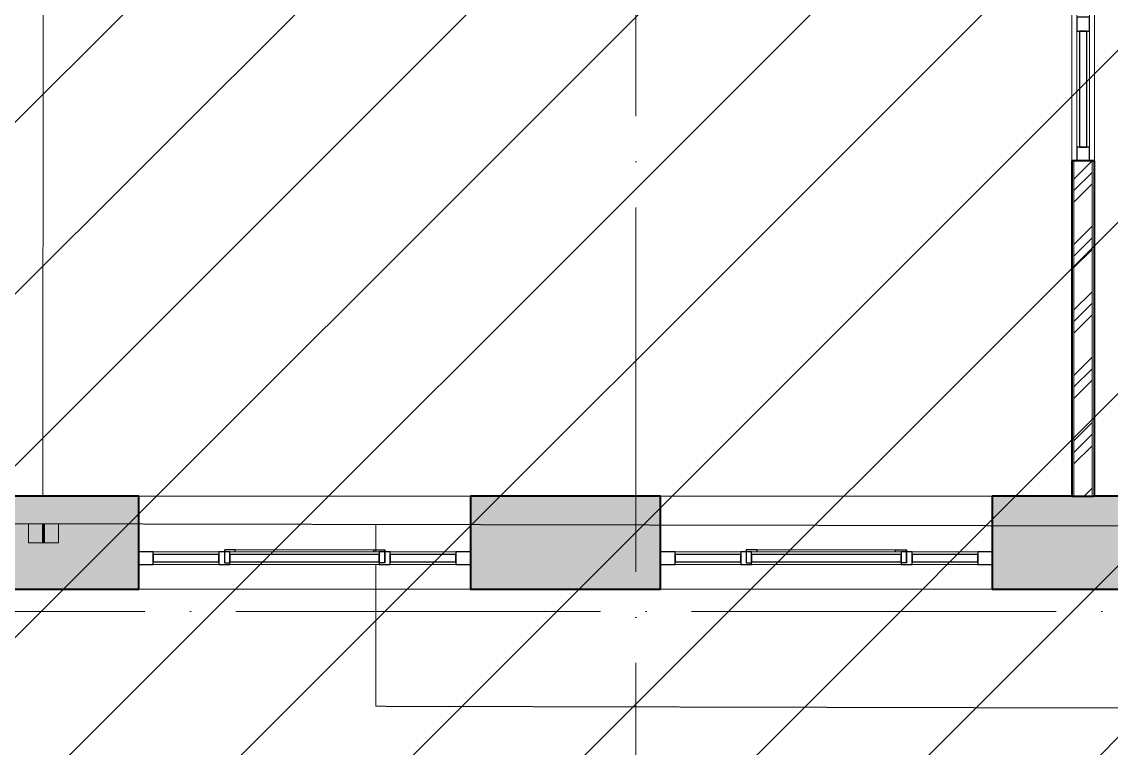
# Model space of a CAD drawing. Header units: millimetres. Extents: x 3050 to 430575, y -569542 to 36130.
# Drawn here: x 307160 to 313137, y -429266 to -425278 of the extents above; entities that cross this region are included whole.
import ezdxf

# ---------------------------------------------------------------- set-up
doc = ezdxf.new("R2010")
doc.units = ezdxf.units.MM
doc.linetypes.add('ADSK_Линия сетки', pattern=[25, 20, -2.5, 0, -2.5])
doc.linetypes.add('ADSK_Сверху', pattern=[4.5, 3, -1.5])
for name, color, linetype, lineweight in [('_ Окна', 7, 'Continuous', 30), ('Витраж', 7, 'Continuous', 18), ('Каркас', 7, 'Continuous', 18), ('Крыша', 7, 'Continuous', 18), ('Окна', 7, 'Continuous', 18), ('Оси', 7, 'Continuous', 9), ('Панели витража', 7, 'Continuous', 18), ('Перекрытие', 7, 'Continuous', 18), ('Стены внутренние', 7, 'Continuous', 18), ('Стены наружные', 7, 'Continuous', 18), ('Стены штриховка', 7, 'Continuous', 18)]:
    doc.layers.add(name, color=color, linetype=linetype, lineweight=lineweight)

# ---------------------------------------------------------------- blocks, each defined once
blk = doc.blocks.new('Прямоугольный импост - 70х20_60мм-1225109-04 План 4-го этажа маркировочный')
at = {"layer": 'Витраж', "color": 253, "linetype": 'ADSK_Сверху', "true_color": 0xaaaaaa}
for p, q in [((39704.5, 2434.5), (39704.5, 2364.5)), ((39784.5, 2434.5), (39704.5, 2434.5)), ((40174.5, 2434.5), (40144.5, 2434.5)), ((39784.5, 2364.5), (39704.5, 2364.5)), ((40174.5, 2364.5), (40144.5, 2364.5))]:
    blk.add_line(p, q, dxfattribs=at)
blk = doc.blocks.new('Прямоугольный импост - 70х20_60мм-1424711-04 План 4-го этажа маркировочный')
at = {"layer": 'Витраж', "color": 253, "linetype": 'ADSK_Сверху', "true_color": 0xaaaaaa}
for p, q in [((-80, 35), (0, 35)), ((0, 35), (0, -35)), ((0, -35), (-80, -35))]:
    blk.add_line(p, q, dxfattribs=at)
blk = doc.blocks.new('Прямоугольный импост - 70х20_60мм-1424712-04 План 4-го этажа маркировочный')
at = {"layer": 'Витраж', "color": 253, "linetype": 'ADSK_Сверху', "true_color": 0xaaaaaa}
for p, q in [((0, 35), (-80, 35)), ((0, -35), (0, 35)), ((-80, -35), (0, -35))]:
    blk.add_line(p, q, dxfattribs=at)
blk = doc.blocks.new('Прямоугольный импост - 70х20_60мм-1225111-04 План 4-го этажа маркировочный')
at = {"layer": 'Витраж', "color": 253, "linetype": 'ADSK_Сверху', "true_color": 0xaaaaaa}
for p, q in [((40204.5, 2434.5), (40174.5, 2434.5)), ((41054.5, 2434.5), (41024.5, 2434.5)), ((40204.5, 2364.5), (40174.5, 2364.5)), ((41054.5, 2364.5), (41024.5, 2364.5))]:
    blk.add_line(p, q, dxfattribs=at)
blk = doc.blocks.new('Витраж-тент со смещением вовне - 60мм 30 сдвиг-1466942-04 План 4-го этажа маркировочный')
at = {"layer": '_ Окна', "color": 253, "linetype": 'ADSK_Сверху', "true_color": 0xaaaaaa}
for p, q in [((-440, 25), (-440, -45)), ((-440, 25), (-410, 25)), ((-440, -45), (-440, 25)), ((440, 25), (410, 25)), ((440, -45), (440, 25)), ((440, -45), (440, 25)), ((-380, -45), (-440, -45)), ((-380, -35), (-380, -45)), ((380, -35), (380, -45)), ((380, -45), (440, -45))]:
    blk.add_line(p, q, dxfattribs=at)
at = {"layer": 'Окна', "color": 253, "linetype": 'ADSK_Сверху', "true_color": 0xaaaaaa}
blk.add_line((-380, -45), (380, -45), dxfattribs=at)
blk = doc.blocks.new('Витраж-тент со смещением вовне - 60мм 30 сдвиг-1466970-04 План 4-го этажа маркировочный')
at = {"layer": '_ Окна', "color": 253, "linetype": 'ADSK_Сверху', "true_color": 0xaaaaaa}
for p, q in [((-440, -35), (-440, -45)), ((-440, -45), (-440, -35)), ((-380, -45), (-440, -45)), ((-380, -35), (-380, -45)), ((380, -35), (380, -45)), ((380, -45), (440, -45)), ((440, -45), (440, -35)), ((440, -45), (440, -35))]:
    blk.add_line(p, q, dxfattribs=at)
at = {"layer": 'Окна', "color": 253, "linetype": 'ADSK_Сверху', "true_color": 0xaaaaaa}
blk.add_line((-380, -45), (380, -45), dxfattribs=at)
blk = doc.blocks.new('Прямоугольный импост - 70х20_60мм-1225113-04 План 4-го этажа маркировочный')
at = {"layer": 'Витраж', "color": 253, "linetype": 'ADSK_Сверху', "true_color": 0xaaaaaa}
for p, q in [((41084.5, 2434.5), (41054.5, 2434.5)), ((41524.5, 2434.5), (41444.5, 2434.5)), ((41524.5, 2364.5), (41524.5, 2434.5)), ((41084.5, 2364.5), (41054.5, 2364.5)), ((41524.5, 2364.5), (41444.5, 2364.5))]:
    blk.add_line(p, q, dxfattribs=at)
blk = doc.blocks.new('Прямоугольный импост - 70х60мм-1424709-04 План 4-го этажа маркировочный')
at = {"layer": 'Витраж', "color": 253, "linetype": 'ADSK_Сверху', "true_color": 0xaaaaaa}
for p, q in [((-30, 35), (30, 35)), ((30, -35), (-30, -35))]:
    blk.add_line(p, q, dxfattribs=at)
blk = doc.blocks.new('Прямоугольный импост - 70х60мм-1225009-04 План 4-го этажа маркировочный')
at = {"layer": 'Витраж', "color": 253, "linetype": 'ADSK_Сверху', "true_color": 0xaaaaaa}
for p, q in [((41084.5, 2434.5), (41084.5, 2364.5)), ((41444.5, 2434.5), (41084.5, 2434.5)), ((41444.5, 2364.5), (41444.5, 2434.5)), ((41444.5, 2364.5), (41084.5, 2364.5))]:
    blk.add_line(p, q, dxfattribs=at)
blk = doc.blocks.new('Прямоугольный импост - 70х60мм-1242018-04 План 4-го этажа маркировочный')
at = {"layer": 'Витраж', "color": 253, "linetype": 'ADSK_Сверху', "true_color": 0xaaaaaa}
for p, q in [((40204.5, 2434.5), (40204.5, 2364.5)), ((41024.5, 2434.5), (40204.5, 2434.5)), ((41024.5, 2364.5), (41024.5, 2434.5)), ((41024.5, 2364.5), (40204.5, 2364.5))]:
    blk.add_line(p, q, dxfattribs=at)
blk = doc.blocks.new('Прямоугольный импост - 70х20_56мм-1463737-04 План 4-го этажа маркировочный')
at = {"layer": 'Витраж', "color": 253, "linetype": 'ADSK_Сверху', "true_color": 0xaaaaaa}
for p, q in [((33597.8, 6080), (33527.8, 6080)), ((33527.8, 5330), (33527.8, 6080)), ((33597.8, 5330), (33597.8, 6080))]:
    blk.add_line(p, q, dxfattribs=at)
blk = doc.blocks.new('Прямоугольный импост - 70х20_56мм-V9-04 План 4-го этажа маркировочный')
at = {"layer": 'Витраж', "color": 253, "linetype": 'ADSK_Сверху', "true_color": 0xaaaaaa}
for p, q in [((33527.8, 4580), (33527.8, 5330)), ((33597.8, 4580), (33597.8, 5330)), ((33527.8, 4580), (33597.8, 4580))]:
    blk.add_line(p, q, dxfattribs=at)
blk = doc.blocks.new('С-образный профиль с параллельными полками _ГОСТ 8240-89_ Балки - _ 22P-2719285-04 План 4-го этажа маркировочный')
at = {"layer": 'Каркас', "color": 253, "linetype": 'ADSK_Сверху', "true_color": 0xaaaaaa}
for p, q in [((-3223.9, 24.7), (-3223.9, -57.3)), ((-3223.9, 24.7), (-3119.4, 24.7)), ((-3119.4, 19.3), (-3223.9, 19.3)), ((-3223.9, -57.3), (-3119.5, -57.3))]:
    blk.add_line(p, q, dxfattribs=at)
at = {"layer": 'Каркас', "color": 253, "linetype": 'ADSK_Сверху', "true_color": 0xb2b2b2}
for p, q in [((-3223.9, 19.3), (-3223.9, 24.7)), ((-3223.9, 9.3), (-3223.9, 19.3)), ((-3223.9, 9.3), (-3223.9, 19.3)), ((-3223.9, -57.3), (-3223.9, 9.3)), ((-3223.9, 9.3), (-3223.9, -57.3)), ((-3223.9, -57.3), (-3119.5, -57.3)), ((-3223.9, -57.3), (-3119.5, -57.3))]:
    blk.add_line(p, q, dxfattribs=at)
at = {"layer": 'Каркас', "color": 9, "linetype": 'ADSK_Сверху', "true_color": 0xb9b9b9}
for p, q in [((-3223.9, -57.3), (-3223.9, 18)), ((-3119.4, 24.7), (-3223.6, 24.7)), ((-3223.9, -57.3), (-3119.5, -57.3))]:
    blk.add_line(p, q, dxfattribs=at)
blk = doc.blocks.new('С-образный профиль с параллельными полками _ГОСТ 8240-89_ Балки - _ 22P-2718581-04 План 4-го этажа маркировочный')
at = {"layer": 'Каркас', "color": 9, "linetype": 'ADSK_Сверху', "true_color": 0xb9b9b9}
for p, q in [((-3223.9, -18), (-3223.9, 57.3)), ((-3119.4, 57.3), (-3223.9, 57.3)), ((-3223.9, -24.7), (-3119.6, -24.7))]:
    blk.add_line(p, q, dxfattribs=at)
at = {"layer": 'Каркас', "color": 253, "linetype": 'ADSK_Сверху', "true_color": 0xb2b2b2}
for p, q in [((-3223.9, 57.3), (-3223.9, -9.3)), ((-3223.9, -9.3), (-3223.9, 57.3)), ((-3119.4, 57.3), (-3223.9, 57.3)), ((-3119.4, 57.3), (-3223.9, 57.3)), ((-3223.9, -16.4), (-3223.9, -9.3)), ((-3223.9, -19.3), (-3223.9, -9.3)), ((-3223.9, -18), (-3223.9, -16.4)), ((-3223.9, -19.3), (-3223.9, -18)), ((-3223.9, -24.7), (-3223.9, -19.3))]:
    blk.add_line(p, q, dxfattribs=at)
at = {"layer": 'Каркас', "color": 253, "linetype": 'ADSK_Сверху', "true_color": 0xaaaaaa}
for p, q in [((-3223.9, 57.3), (-3223.9, -24.7)), ((-3119.4, 57.3), (-3223.9, 57.3)), ((-3119.6, -19.3), (-3223.9, -19.3)), ((-3119.6, -24.7), (-3223.9, -24.7))]:
    blk.add_line(p, q, dxfattribs=at)
blk = doc.blocks.new('Системная панель - _AR_Стекло_40мм_привязка по центру-V44-04 План 4-го этажа маркировочный')
at = {"layer": 'Панели витража', "lineweight": 30}
for p, q in [((180, 20), (-180, 20)), ((-180, 20), (-180, -20)), ((180, -20), (180, 20)), ((-180, -20), (180, -20))]:
    blk.add_line(p, q, dxfattribs=at)
blk = doc.blocks.new('Прямоугольный импост - 70х40_60мм-1229682-04 План 4-го этажа маркировочный')
at = {"layer": 'Витраж'}
for p, q in [((41084.5, 2434.5), (41444.5, 2434.5)), ((41084.5, 2364.5), (41444.5, 2364.5))]:
    blk.add_line(p, q, dxfattribs=at)
blk = doc.blocks.new('Прямоугольный импост - 70х20_60мм-1236776-04 План 4-го этажа маркировочный')
at = {"layer": 'Витраж', "lineweight": 30}
for p, q in [((-80, 35), (0, 35)), ((-80, -35), (-80, 35)), ((0, 35), (0, -35)), ((0, -35), (-80, -35))]:
    blk.add_line(p, q, dxfattribs=at)
blk = doc.blocks.new('Прямоугольный импост - 70х20_60мм-1236778-04 План 4-го этажа маркировочный')
at = {"layer": 'Витраж', "lineweight": 30}
for p, q in [((0, 35), (-80, 35)), ((-80, 35), (-80, -35)), ((0, -35), (0, 35)), ((-80, -35), (0, -35))]:
    blk.add_line(p, q, dxfattribs=at)
blk = doc.blocks.new('Прямоугольный импост - 70х40_60мм-1229821-04 План 4-го этажа маркировочный')
at = {"layer": 'Витраж'}
for p, q in [((39784.5, 2434.5), (40144.5, 2434.5)), ((39784.5, 2364.5), (40144.5, 2364.5))]:
    blk.add_line(p, q, dxfattribs=at)
blk = doc.blocks.new('Системная панель - _AR_Стекло_40мм_привязка по центру-V45-04 План 4-го этажа маркировочный')
at = {"layer": 'Панели витража', "lineweight": 30}
for p, q in [((410, 20), (-410, 20)), ((-410, 20), (-410, -20)), ((410, -20), (410, 20)), ((-410, -20), (410, -20))]:
    blk.add_line(p, q, dxfattribs=at)
blk = doc.blocks.new('Прямоугольный импост - 70х40_60мм-1229822-04 План 4-го этажа маркировочный')
at = {"layer": 'Витраж'}
for p, q in [((40204.5, 2434.5), (41024.5, 2434.5)), ((40204.5, 2364.5), (41024.5, 2364.5))]:
    blk.add_line(p, q, dxfattribs=at)
blk = doc.blocks.new('Прямоугольный импост - 70х60мм-1236773-04 План 4-го этажа маркировочный')
at = {"layer": 'Витраж', "lineweight": 30}
for p, q in [((-30, 35), (30, 35)), ((-30, -35), (-30, 35)), ((30, 35), (30, -35)), ((30, -35), (-30, -35))]:
    blk.add_line(p, q, dxfattribs=at)
blk = doc.blocks.new('Системная панель - _AR_Стекло_40мм_привязка по центру-1463740-04 План 4-го этажа маркировочный')
at = {"layer": 'Панели витража', "lineweight": 30}
for p, q in [((318, 20), (-318, 20)), ((-318, 20), (-318, -20)), ((318, -20), (318, 20)), ((-318, -20), (318, -20))]:
    blk.add_line(p, q, dxfattribs=at)
blk = doc.blocks.new('Прямоугольный импост - 70х40_56мм-V176-04 План 4-го этажа маркировочный')
at = {"layer": 'Витраж'}
for p, q in [((33527.8, 5292), (33527.8, 4656)), ((33597.8, 5292), (33597.8, 4656))]:
    blk.add_line(p, q, dxfattribs=at)
blk = doc.blocks.new('Прямоугольный импост - 70х20_56мм-1463701-04 План 4-го этажа маркировочный')
at = {"layer": 'Витраж', "lineweight": 30}
for p, q in [((0, 35), (-76, 35)), ((-76, 35), (-76, -35)), ((0, -35), (0, 35)), ((-76, -35), (0, -35))]:
    blk.add_line(p, q, dxfattribs=at)
blk = doc.blocks.new('Прямоугольный импост - 70х76мм-1463739-04 План 4-го этажа маркировочный')
at = {"layer": 'Витраж', "lineweight": 30}
for p, q in [((-38, 35), (38, 35)), ((-38, -35), (-38, 35)), ((38, 35), (38, -35)), ((38, -35), (-38, -35))]:
    blk.add_line(p, q, dxfattribs=at)

msp = doc.modelspace()

# ---------------------------------------------------------------- hatches: boundary and pattern name
at = {"lineweight": 13, "true_color": 0x636466}
h = msp.add_hatch(dxfattribs=at)
h.set_pattern_fill('ANSI31', color=251, scale=210)
h.set_pattern_definition([(45, (-1812091.45, -109463.3), (-471.46345, 471.46345), [])])
h.paths.add_polyline_path([(336184.02, -379783.78), (293385.25, -379662.32), (293385.25, -437206.01), (336184.02, -437327.46)])
at = {"layer": 'Стены внутренние', "lineweight": 9}
h = msp.add_hatch(dxfattribs=at)
h.set_pattern_fill('FP_1', color=256, style=0, pattern_type=2)
h.set_pattern_definition([(45, (279419.6, -430621.92), (-179.6051, 179.6051), []), (45, (279483.1, -430621.92), (0, 359.2102), []), (45, (279356.1, -430621.92), (0, 359.2102), [])])
h.paths.add_polyline_path([(312932.45, -427882.41), (313032.45, -427882.41), (313032.45, -426041.89), (312932.45, -426041.89), (312932.45, -427335.66)])
h.paths.add_polyline_path([(312932.45, -424541.89), (313032.45, -424541.89), (313032.45, -423650.87), (312932.45, -423650.87), (312932.45, -424126.02)])
at = {"layer": 'Стены наружные', "true_color": 0xc0c0c0}
h = msp.add_hatch(color=9, dxfattribs=at)
h.paths.add_polyline_path([(307275.08, -428392.41), (307801.34, -428392.41), (307801.34, -427882.41), (306788.56, -427882.41), (306788.56, -428392.41), (306962.8, -428392.41)])
h.paths.add_polyline_path([(287815.04, -428392.41), (288069.84, -428392.41), (288069.84, -427882.41), (287692.6, -427882.41), (287692.6, -428392.41)])
h.paths.add_polyline_path([(289889.84, -428392.41), (290903.85, -428392.41), (290903.85, -427882.41), (289889.84, -427882.41), (289889.84, -428039.95)])
h.paths.add_polyline_path([(292723.85, -428392.41), (293727.11, -428392.41), (293727.11, -427882.41), (292723.85, -427882.41), (292723.85, -428039.95)])
h.paths.add_polyline_path([(321743.42, -428392.41), (321966.54, -428392.41), (321965.6, -427882.41), (320944.06, -427882.41), (320944.06, -428392.41), (321741.85, -428392.41)])
h.paths.add_polyline_path([(295547.11, -428392.41), (296537.32, -428392.41), (296537.32, -427882.41), (295547.11, -427882.41), (295547.11, -428039.95)])
h.paths.add_polyline_path([(298357.32, -428392.41), (299378.14, -428392.41), (299378.14, -427882.41), (298357.32, -427882.41), (298357.32, -428048.24)])
h.paths.add_polyline_path([(301198.14, -428392.41), (302149.42, -428392.41), (302149.42, -427882.41), (301198.14, -427882.41), (301198.14, -428086.41)])
h.paths.add_polyline_path([(303969.42, -428392.41), (304968.56, -428392.41), (304968.56, -427882.41), (303969.42, -427882.41), (303969.42, -428128.27)])
h.paths.add_polyline_path([(319124.06, -428392.41), (319124.06, -427882.41), (318107.24, -427882.41), (318107.24, -428392.41), (318789.37, -428392.41)])
h.paths.add_polyline_path([(309621.34, -428392.41), (310664.25, -428392.41), (310664.25, -427882.41), (309621.34, -427882.41), (309621.34, -428213.65)])
h.paths.add_polyline_path([(312484.25, -428392.41), (313474.22, -428392.41), (313474.22, -427882.41), (312484.25, -427882.41), (312484.25, -428256.89)])
h.paths.add_polyline_path([(316287.24, -428392.41), (316287.24, -427882.41), (315294.22, -427882.41), (315294.22, -428392.41), (315973.52, -428392.41)])

# ---------------------------------------------------------------- linework, layer by layer
at = {"layer": 'Крыша', "color": 253, "linetype": 'ADSK_Сверху', "true_color": 0xaaaaaa, "flags": 128}
for points in [[(309102.47, -428187.41), (309102.47, -428133.76), (309102.47, -428037.47)], [(309102.47, -429035.6), (309102.47, -428906.77), (309102.47, -428777.94), (309102.47, -428649.1), (309102.47, -428520.27), (309102.47, -428391.43), (309102.47, -428262.59), (309102.47, -428257.41)]]:
    msp.add_lwpolyline(points, dxfattribs=at)
at = {"layer": 'Крыша', "color": 253, "linetype": 'ADSK_Сверху', "true_color": 0xaaaaaa}
msp.add_open_spline([(321003.33, -429062.57), (320342.11, -429061.07), (319019.72, -429058.08), (317036.4, -429053.58), (315383.62, -429049.84), (314061.4, -429046.84), (313069.7, -429044.59), (312077.7, -429042.35), (311085.73, -429040.1), (310094.03, -429037.85), (309432.98, -429036.35), (309102.47, -429035.6)], degree=3, knots=[-1, -1, -1, -1, -0.8333333, -0.6666667, -0.5, -0.4166667, -0.3333333, -0.25, -0.1666667, -0.0833333, 0, 0, 0, 0], dxfattribs=at)
at = {"layer": 'Оси', "linetype": 'ADSK_Линия сетки', "ltscale": 100}
for p, q in [((310529.52, -435797.51), (310529.52, -386087.13)), ((268333.38, -428515.13), (336561.32, -428515.13))]:
    msp.add_line(p, q, dxfattribs=at)
at = {"layer": 'Перекрытие', "color": 136, "true_color": 0x008080}
msp.add_line((307275.5, -427882.41), (307280.33, -421952.8), dxfattribs=at)
at = {"layer": 'Перекрытие', "color": 9, "linetype": 'ADSK_Сверху', "true_color": 0xaad4d4}
msp.add_line((318978.8, -428057), (292868.15, -428005.36), dxfattribs=at)
at = {"layer": 'Стены внутренние'}
for p, q in [((312920.45, -426041.89), (312920.45, -424541.89)), ((313044.45, -424541.89), (313044.45, -426041.89))]:
    msp.add_line(p, q, dxfattribs=at)
at = {"layer": 'Стены внутренние', "lineweight": 40}
for p, q in [((312920.45, -426041.89), (312920.45, -427882.41)), ((313044.45, -426041.89), (312920.45, -426041.89)), ((313044.45, -427882.41), (313044.45, -426041.89)), ((312922.45, -427882.41), (313042.45, -427882.41))]:
    msp.add_line(p, q, dxfattribs=at)
at = {"layer": 'Стены наружные', "lineweight": 40}
for p, q in [((307801.34, -427882.41), (306788.56, -427882.41)), ((307801.34, -428392.41), (307801.34, -427882.41)), ((310664.25, -427882.41), (309621.34, -427882.41)), ((309621.34, -427882.41), (309621.34, -428392.41)), ((310664.25, -428392.41), (310664.25, -427882.41)), ((312920.45, -427882.41), (312484.25, -427882.41)), ((312484.25, -427882.41), (312484.25, -428392.41)), ((313474.22, -427882.41), (313044.45, -427882.41)), ((306788.56, -428392.41), (307801.34, -428392.41)), ((309621.34, -428392.41), (310664.25, -428392.41)), ((312484.25, -428392.41), (313474.22, -428392.41))]:
    msp.add_line(p, q, dxfattribs=at)
at = {"layer": 'Стены наружные'}
for p, q in [((307801.34, -427882.41), (309621.34, -427882.41)), ((310664.25, -427882.41), (312484.25, -427882.41)), ((309621.34, -428392.41), (307801.34, -428392.41)), ((312484.25, -428392.41), (310664.25, -428392.41))]:
    msp.add_line(p, q, dxfattribs=at)
at = {"layer": 'Стены штриховка'}
for p, q in [((312922.45, -427882.41), (312922.45, -426041.89)), ((312932.45, -427882.41), (312932.45, -426041.89)), ((313032.45, -427882.41), (313032.45, -426041.89)), ((313042.45, -427882.41), (313042.45, -426041.89)), ((312920.45, -427882.41), (312922.45, -427882.41)), ((313042.45, -427882.41), (313044.45, -427882.41))]:
    msp.add_line(p, q, dxfattribs=at)

# ---------------------------------------------------------------- block references
at = {"layer": '_ Окна', "color": 253, "linetype": 'ADSK_Сверху', "true_color": 0xaaaaaa, "rotation": 180}
for name, p in [('Витраж-тент со смещением вовне - 60мм 30 сдвиг-1466942-04 План 4-го этажа маркировочный', (308711.34, -428222.41)), ('Витраж-тент со смещением вовне - 60мм 30 сдвиг-1466970-04 План 4-го этажа маркировочный', (308711.34, -428222.41)), ('Витраж-тент со смещением вовне - 60мм 30 сдвиг-1466942-04 План 4-го этажа маркировочный', (311574.25, -428222.41)), ('Витраж-тент со смещением вовне - 60мм 30 сдвиг-1466970-04 План 4-го этажа маркировочный', (311574.25, -428222.41))]:
    msp.add_blockref(name, p, dxfattribs=at)
at = {"layer": 'Витраж', "color": 253, "linetype": 'ADSK_Сверху', "true_color": 0xaaaaaa}
for name, p in [('Прямоугольный импост - 70х20_56мм-1463737-04 План 4-го этажа маркировочный', (279419.61, -430621.92)), ('Прямоугольный импост - 70х20_56мм-V9-04 План 4-го этажа маркировочный', (279419.61, -430621.92)), ('Прямоугольный импост - 70х20_60мм-1225109-04 План 4-го этажа маркировочный', (268096.89, -430621.92)), ('Прямоугольный импост - 70х60мм-1225009-04 План 4-го этажа маркировочный', (266796.89, -430621.92)), ('Прямоугольный импост - 70х20_60мм-1225111-04 План 4-го этажа маркировочный', (268096.89, -430621.92)), ('Прямоугольный импост - 70х60мм-1242018-04 План 4-го этажа маркировочный', (268096.89, -430621.92)), ('Прямоугольный импост - 70х20_60мм-1225113-04 План 4-го этажа маркировочный', (268096.89, -430621.92)), ('Прямоугольный импост - 70х60мм-1225009-04 План 4-го этажа маркировочный', (268096.89, -430621.92)), ('Прямоугольный импост - 70х20_60мм-1424712-04 План 4-го этажа маркировочный', (309621.34, -428222.41)), ('Прямоугольный импост - 70х20_60мм-1225109-04 План 4-го этажа маркировочный', (270959.79, -430621.92)), ('Прямоугольный импост - 70х60мм-1225009-04 План 4-го этажа маркировочный', (269659.79, -430621.92)), ('Прямоугольный импост - 70х20_60мм-1225111-04 План 4-го этажа маркировочный', (270959.79, -430621.92)), ('Прямоугольный импост - 70х60мм-1242018-04 План 4-го этажа маркировочный', (270959.79, -430621.92)), ('Прямоугольный импост - 70х20_60мм-1225113-04 План 4-го этажа маркировочный', (270959.79, -430621.92)), ('Прямоугольный импост - 70х60мм-1225009-04 План 4-го этажа маркировочный', (270959.79, -430621.92)), ('Прямоугольный импост - 70х20_60мм-1424712-04 План 4-го этажа маркировочный', (312484.25, -428222.41))]:
    msp.add_blockref(name, p, dxfattribs=at)
at = {"layer": 'Витраж', "extrusion": (0, 0, -1), "rotation": 90.00000000000017}
msp.add_blockref('Прямоугольный импост - 70х76мм-1463739-04 План 4-го этажа маркировочный', (-312982.45, -425291.89), dxfattribs=at)
at = {"layer": 'Витраж'}
for name, p in [('Прямоугольный импост - 70х40_56мм-V176-04 План 4-го этажа маркировочный', (279419.61, -430621.92)), ('Прямоугольный импост - 70х40_60мм-1229821-04 План 4-го этажа маркировочный', (268096.89, -430621.92)), ('Прямоугольный импост - 70х40_60мм-1229822-04 План 4-го этажа маркировочный', (268096.89, -430621.92)), ('Прямоугольный импост - 70х40_60мм-1229682-04 План 4-го этажа маркировочный', (268096.89, -430621.92)), ('Прямоугольный импост - 70х20_60мм-1236778-04 План 4-го этажа маркировочный', (309621.34, -428222.41)), ('Прямоугольный импост - 70х40_60мм-1229821-04 План 4-го этажа маркировочный', (270959.79, -430621.92)), ('Прямоугольный импост - 70х40_60мм-1229822-04 План 4-го этажа маркировочный', (270959.79, -430621.92)), ('Прямоугольный импост - 70х40_60мм-1229682-04 План 4-го этажа маркировочный', (270959.79, -430621.92)), ('Прямоугольный импост - 70х20_60мм-1236778-04 План 4-го этажа маркировочный', (312484.25, -428222.41))]:
    msp.add_blockref(name, p, dxfattribs=at)
at = {"layer": 'Витраж', "rotation": 269.9999999999998}
msp.add_blockref('Прямоугольный импост - 70х20_56мм-1463701-04 План 4-го этажа маркировочный', (312982.45, -426041.89), dxfattribs=at)
at = {"layer": 'Витраж', "color": 253, "linetype": 'ADSK_Сверху', "true_color": 0xaaaaaa, "extrusion": (0, 0, -1)}
for name, p in [('Прямоугольный импост - 70х20_60мм-1424711-04 План 4-го этажа маркировочный', (-307801.34, -428222.41)), ('Прямоугольный импост - 70х60мм-1424709-04 План 4-го этажа маркировочный', (-308271.34, -428222.41)), ('Прямоугольный импост - 70х60мм-1424709-04 План 4-го этажа маркировочный', (-309151.34, -428222.41)), ('Прямоугольный импост - 70х20_60мм-1424711-04 План 4-го этажа маркировочный', (-310664.25, -428222.41)), ('Прямоугольный импост - 70х60мм-1424709-04 План 4-го этажа маркировочный', (-311134.25, -428222.41)), ('Прямоугольный импост - 70х60мм-1424709-04 План 4-го этажа маркировочный', (-312014.25, -428222.41))]:
    msp.add_blockref(name, p, dxfattribs=at)
at = {"layer": 'Витраж', "extrusion": (0, 0, -1)}
for name, p in [('Прямоугольный импост - 70х20_60мм-1236776-04 План 4-го этажа маркировочный', (-307801.34, -428222.41)), ('Прямоугольный импост - 70х60мм-1236773-04 План 4-го этажа маркировочный', (-308271.34, -428222.41)), ('Прямоугольный импост - 70х60мм-1236773-04 План 4-го этажа маркировочный', (-309151.34, -428222.41)), ('Прямоугольный импост - 70х20_60мм-1236776-04 План 4-го этажа маркировочный', (-310664.25, -428222.41)), ('Прямоугольный импост - 70х60мм-1236773-04 План 4-го этажа маркировочный', (-311134.25, -428222.41)), ('Прямоугольный импост - 70х60мм-1236773-04 План 4-го этажа маркировочный', (-312014.25, -428222.41))]:
    msp.add_blockref(name, p, dxfattribs=at)
at = {"layer": 'Каркас', "color": 253, "linetype": 'ADSK_Сверху', "true_color": 0xaaaaaa}
for name, p, rotation in [('С-образный профиль с параллельными полками _ГОСТ 8240-89_ Балки - _ 22P-2718581-04 План 4-го этажа маркировочный', (307254.54, -424914.26), 90.00000000000067), ('С-образный профиль с параллельными полками _ГОСТ 8240-89_ Балки - _ 22P-2719285-04 План 4-го этажа маркировочный', (307303.94, -424914.48), 90.00000000000034)]:
    msp.add_blockref(name, p, dxfattribs=dict(at, rotation=rotation))
at = {"layer": 'Панели витража'}
for name, p, rotation in [('Системная панель - _AR_Стекло_40мм_привязка по центру-1463740-04 План 4-го этажа маркировочный', (312982.45, -425647.89), 89.99999999999984), ('Системная панель - _AR_Стекло_40мм_привязка по центру-V44-04 План 4-го этажа маркировочный', (308061.34, -428222.41), 180), ('Системная панель - _AR_Стекло_40мм_привязка по центру-V45-04 План 4-го этажа маркировочный', (308711.34, -428222.41), 180), ('Системная панель - _AR_Стекло_40мм_привязка по центру-V44-04 План 4-го этажа маркировочный', (309361.34, -428222.41), 180), ('Системная панель - _AR_Стекло_40мм_привязка по центру-V44-04 План 4-го этажа маркировочный', (310924.25, -428222.41), 180), ('Системная панель - _AR_Стекло_40мм_привязка по центру-V45-04 План 4-го этажа маркировочный', (311574.25, -428222.41), 180), ('Системная панель - _AR_Стекло_40мм_привязка по центру-V44-04 План 4-го этажа маркировочный', (312224.25, -428222.41), 180)]:
    msp.add_blockref(name, p, dxfattribs=dict(at, rotation=rotation))

doc.saveas('drawing.dxf')
